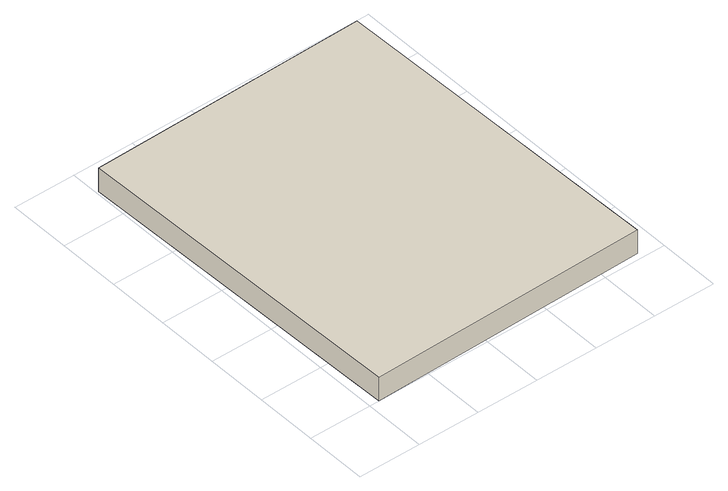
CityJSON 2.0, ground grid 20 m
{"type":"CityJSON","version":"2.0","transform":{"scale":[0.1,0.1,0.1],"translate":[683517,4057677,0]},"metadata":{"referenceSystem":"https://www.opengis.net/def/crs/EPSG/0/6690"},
"CityObjects":{
"building1":{"type":"Building","attributes":{"name":"16211-bldg-L09-LOD1-03","class":"3001","usage":"411","Height.highReference":"highestRoofEdge","Height.lowReference":"lowestGroundPoint","Height.status":"measured","measuredHeight":8,"storeysAboveGround":2},"geometry":[{"type":"Solid","lod":"1","boundaries":[[[[0,1,2,3]],[[4,5,6,7]],[[0,6,7,3]],[[1,5,6,0]],[[2,4,5,1]],[[3,7,4,2]]]]}]}
},
"vertices":[
[926,20,0],[902,1129,0],[8,1110,0],[32,1,0],[8,1110,80],[902,1129,80],[926,20,80],[32,1,80]
]}
